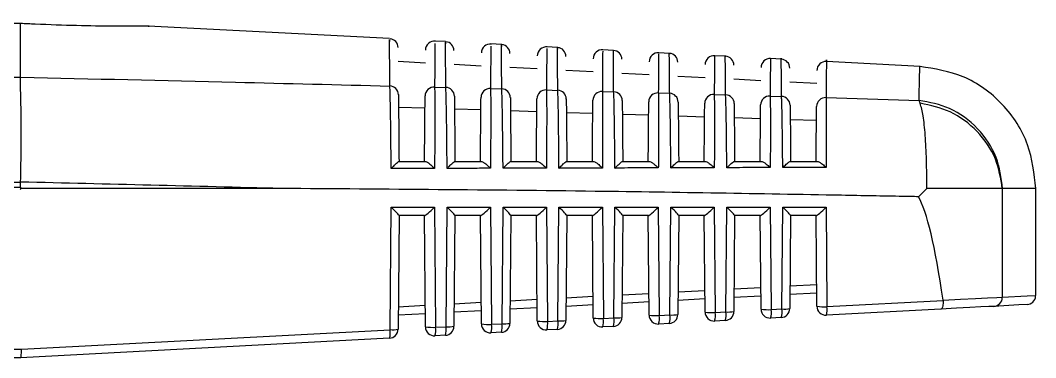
# Model space of a CAD drawing. Extents: x 17.3 to 113.1, y 4.8 to 84.5.
# Drawn here: x 57.919 to 59.045, y 69.276 to 69.65 of the extents above; entities that cross this region are included whole.
import ezdxf

# ---------------------------------------------------------------- set-up
doc = ezdxf.new("R2010")
doc.units = 0
doc.header["$MEASUREMENT"] = 0
doc.layers.add('OBJECT', color=7, linetype='CONTINUOUS')

msp = doc.modelspace()

# ---------------------------------------------------------------- linework, layer by layer
at = {"layer": 'OBJECT'}
for p, q in [((57.9197, 69.5872), (57.9197, 69.6467)), ((58.3287, 69.6299), (58.0612, 69.6439)), ((58.3907, 69.6266), (58.3791, 69.6272)), ((58.4527, 69.6234), (58.441, 69.624)), ((58.5147, 69.6201), (58.503, 69.6207)), ((58.5767, 69.6169), (58.5649, 69.6175)), ((58.6387, 69.6136), (58.6269, 69.6142)), ((58.3683, 69.6028), (58.3381, 69.6044)), ((58.7007, 69.6104), (58.6888, 69.611)), ((58.7627, 69.6071), (58.7508, 69.6077)), ((58.9168, 69.599), (58.8128, 69.6045)), ((58.4303, 69.5995), (58.4002, 69.6011)), ((58.4924, 69.5963), (58.462, 69.5979)), ((58.5544, 69.593), (58.524, 69.5946)), ((58.6164, 69.5898), (58.5861, 69.5914)), ((57.7952, 69.5871), (57.9197, 69.5871)), ((57.9197, 69.5871), (57.9197, 69.5872)), ((58.6783, 69.5865), (58.6481, 69.5881)), ((58.7401, 69.5833), (58.7103, 69.5849)), ((58.8021, 69.58), (58.7723, 69.5816)), ((58.3785, 69.5762), (58.391, 69.5759)), ((58.4405, 69.5746), (58.453, 69.5743)), ((58.5025, 69.573), (58.515, 69.5726)), ((58.5645, 69.5713), (58.577, 69.571)), ((58.6265, 69.5697), (58.6391, 69.5693)), ((58.6884, 69.568), (58.7011, 69.5676)), ((58.7504, 69.5662), (58.7631, 69.5659)), ((58.8124, 69.5645), (58.9154, 69.5615)), ((58.9167, 69.5582), (58.9154, 69.5615)), ((58.3386, 69.554), (58.3679, 69.5531)), ((58.4006, 69.5521), (58.4299, 69.5512)), ((58.4626, 69.5502), (58.4918, 69.5493)), ((58.5246, 69.5482), (58.5538, 69.5473)), ((58.5866, 69.5463), (58.6158, 69.5454)), ((58.6487, 69.5443), (58.6778, 69.5434)), ((58.7107, 69.5424), (58.7398, 69.5414)), ((58.7727, 69.5404), (58.8018, 69.5394)), ((58.339, 69.4938), (58.3681, 69.4938)), ((58.401, 69.4938), (58.4302, 69.4938)), ((58.463, 69.4938), (58.4922, 69.4938)), ((58.5249, 69.4938), (58.5543, 69.4938)), ((58.5869, 69.4938), (58.6163, 69.4938)), ((58.6489, 69.4938), (58.6784, 69.4938)), ((58.7108, 69.4938), (58.7405, 69.4938)), ((58.7728, 69.4938), (58.8026, 69.4938)), ((57.9197, 69.4706), (57.7947, 69.4706)), ((57.9197, 69.4654), (57.9197, 69.4706)), ((57.7947, 69.4654), (57.9197, 69.4654)), ((58.2084, 69.4638), (57.9198, 69.4638)), ((58.924, 69.4638), (58.9148, 69.4547)), ((59.0077, 69.4638), (59.0077, 69.3432)), ((59.0081, 69.4638), (59.0077, 69.4638)), ((59.0447, 69.3452), (59.0447, 69.4642)), ((58.3292, 69.3073), (58.3304, 69.4433)), ((58.3304, 69.4433), (58.3785, 69.4433)), ((58.3391, 69.4338), (58.338, 69.3078)), ((58.3675, 69.4338), (58.3391, 69.4338)), ((58.3684, 69.3104), (58.3674, 69.4338)), ((58.3785, 69.4433), (58.3796, 69.31)), ((58.3912, 69.3106), (58.3924, 69.4433)), ((58.3924, 69.4433), (58.4405, 69.4433)), ((58.4011, 69.4338), (58.4, 69.3111)), ((58.4295, 69.4338), (58.4011, 69.4338)), ((58.4304, 69.3137), (58.4294, 69.4338)), ((58.4405, 69.4433), (58.4416, 69.3133)), ((58.4533, 69.3139), (58.4544, 69.4433)), ((58.4544, 69.4433), (58.5025, 69.4433)), ((58.4631, 69.4338), (58.4621, 69.3143)), ((58.4915, 69.4338), (58.4631, 69.4338)), ((58.4924, 69.317), (58.4914, 69.4338)), ((58.5025, 69.4433), (58.5036, 69.3165)), ((58.5153, 69.3172), (58.5164, 69.4433)), ((58.5164, 69.4433), (58.5645, 69.4433)), ((58.5251, 69.4338), (58.5241, 69.3176)), ((58.5535, 69.4338), (58.5251, 69.4338)), ((58.5543, 69.3203), (58.5534, 69.4338)), ((58.5645, 69.4433), (58.5656, 69.3198)), ((58.5773, 69.3204), (58.5784, 69.4433)), ((58.5784, 69.4433), (58.6265, 69.4433)), ((58.5871, 69.4338), (58.5861, 69.3209)), ((58.6155, 69.4338), (58.5871, 69.4338)), ((58.6163, 69.3235), (58.6154, 69.4338)), ((58.6265, 69.4433), (58.6275, 69.3231)), ((58.6394, 69.3237), (58.6404, 69.4433)), ((58.6404, 69.4433), (58.6885, 69.4433)), ((58.6491, 69.4338), (58.6481, 69.3242)), ((58.6775, 69.4338), (58.6491, 69.4338)), ((58.6783, 69.3268), (58.6774, 69.4338)), ((58.6885, 69.4433), (58.6895, 69.3264)), ((58.7014, 69.327), (58.7024, 69.4433)), ((58.7024, 69.4433), (58.7505, 69.4433)), ((58.7111, 69.4338), (58.7102, 69.3274)), ((58.7395, 69.4338), (58.7111, 69.4338)), ((58.7403, 69.3301), (58.7394, 69.4338)), ((58.7505, 69.4433), (58.7515, 69.3296)), ((58.7634, 69.3303), (58.7644, 69.4433)), ((58.7644, 69.4433), (58.8125, 69.4433)), ((58.7731, 69.4338), (58.7722, 69.3307)), ((58.8015, 69.4338), (58.7731, 69.4338)), ((58.8022, 69.3333), (58.8014, 69.4338)), ((58.8125, 69.4433), (58.8134, 69.3329)), ((58.7724, 69.3558), (58.802, 69.3573)), ((58.5243, 69.3427), (58.5541, 69.3443)), ((58.5863, 69.346), (58.6161, 69.3475)), ((58.6484, 69.3492), (58.6781, 69.3508)), ((58.7401, 69.3446), (58.7103, 69.3431)), ((58.7104, 69.3525), (58.74, 69.3541)), ((58.8021, 69.3479), (58.7723, 69.3463)), ((58.3382, 69.3328), (58.3682, 69.3344)), ((58.4002, 69.3361), (58.4302, 69.3377)), ((58.4623, 69.3394), (58.4922, 69.341)), ((58.5542, 69.3348), (58.5242, 69.3332)), ((58.6162, 69.3381), (58.5863, 69.3365)), ((58.6782, 69.3414), (58.6483, 69.3398)), ((58.8134, 69.3329), (58.9421, 69.3397)), ((58.9421, 69.3397), (58.9421, 69.3401)), ((58.3683, 69.325), (58.3381, 69.3234)), ((58.4303, 69.3283), (58.4002, 69.3267)), ((58.4922, 69.3316), (58.4622, 69.33)), ((58.6275, 69.3231), (58.6394, 69.3237)), ((58.6895, 69.3264), (58.7014, 69.327)), ((58.7515, 69.3296), (58.7634, 69.3303)), ((58.9397, 69.3302), (58.8128, 69.3234)), ((58.3796, 69.31), (58.3912, 69.3106)), ((58.4416, 69.3133), (58.4533, 69.3139)), ((58.5036, 69.3165), (58.5153, 69.3172)), ((58.5766, 69.311), (58.5649, 69.3104)), ((58.5656, 69.3198), (58.5773, 69.3204)), ((58.6387, 69.3143), (58.6268, 69.3136)), ((58.7007, 69.3175), (58.6888, 69.3169)), ((58.7627, 69.3208), (58.7508, 69.3202)), ((57.9207, 69.2858), (58.3292, 69.3073)), ((58.3906, 69.3012), (58.379, 69.3005)), ((58.4526, 69.3044), (58.4409, 69.3038)), ((58.5146, 69.3077), (58.5029, 69.3071)), ((58.3285, 69.2979), (57.9197, 69.2763)), ((57.9197, 69.2763), (57.8806, 69.2763)), ((57.8812, 69.2858), (57.9207, 69.2858)), ((57.9197, 69.2763), (57.9197, 69.2763))]:
    msp.add_line(p, q, dxfattribs=at)
at = {"layer": 'OBJECT', "flags": 128}
for points in [[(59.0077, 69.3432), (59.0354, 69.3447), (59.0447, 69.3452)], [(58.9984, 69.3332), (58.9929, 69.333), (58.9839, 69.3325), (58.9718, 69.3318), (58.9569, 69.3311), (58.9397, 69.3302)], [(58.9421, 69.3401), (58.9613, 69.341), (58.978, 69.3418), (58.9915, 69.3425), (59.0016, 69.3429), (59.0077, 69.3432)], [(59.0353, 69.3352), (59.0353, 69.3352), (59.026, 69.3347), (58.9984, 69.3332)]]:
    msp.add_lwpolyline(points, dxfattribs=at)
at = {"layer": 'OBJECT'}
for centre, radius, start, end in [((58.328, 69.6199), 0.01, 0.5, 83.0997), ((58.3784, 69.6172), 0.01, 83.4921, 179.5), ((58.39, 69.6166), 0.01, 0.5, 83.6003), ((58.4404, 69.614), 0.01, 83.9939, 179.5), ((58.4521, 69.6134), 0.01, 0.5, 84.103), ((58.5024, 69.6107), 0.01, 84.4978, 179.5), ((58.5141, 69.6101), 0.01, 0.5, 84.6079), ((58.5643, 69.6075), 0.01, 85.0037, 179.5), ((58.5761, 69.6069), 0.01, 0.5, 85.1147), ((58.6263, 69.6042), 0.01, 85.5116, 179.5), ((58.6381, 69.6036), 0.01, 0.5, 85.6235), ((58.6883, 69.601), 0.01, 86.0214, 179.5), ((58.7002, 69.6004), 0.01, 0.5, 86.1343), ((58.7503, 69.5978), 0.01, 86.5331, 179.5), ((58.7622, 69.5971), 0.01, 0.5, 86.6468), ((58.8122, 69.5945), 0.01, 86.9496, 179.5), ((58.3286, 69.5676), 0.00987, 1.1349, 87.7404), ((58.3779, 69.5663), 0.0099, 86.3742, 178.788), ((58.3906, 69.566), 0.00987, 1.1148, 87.7179), ((58.4399, 69.5647), 0.0099, 86.3909, 178.8129), ((58.4526, 69.5644), 0.00987, 1.0943, 87.6966), ((58.5019, 69.5631), 0.00991, 86.4099, 178.8337), ((58.5146, 69.5628), 0.00988, 1.0775, 87.6718), ((58.5639, 69.5614), 0.00991, 86.429, 178.8561), ((58.5766, 69.5611), 0.00988, 1.0553, 87.6532), ((58.6258, 69.5598), 0.00991, 86.4477, 178.8788), ((58.6386, 69.5594), 0.00989, 1.0373, 87.6314), ((58.6878, 69.5581), 0.00991, 86.4666, 178.8996), ((58.7007, 69.5577), 0.00989, 1.0189, 87.6091), ((58.7498, 69.5563), 0.00992, 86.4849, 178.9201), ((58.7627, 69.556), 0.00989, 1.0035, 87.5856), ((58.8118, 69.5546), 0.00992, 86.5024, 178.9406), ((59.0347, 69.3452), 0.01, 273.0226, 355.0653), ((58.8099, 69.3873), 0.0546, 261.8685, 273.6791), ((58.8122, 69.3334), 0.01, 180.5, 273.0226), ((58.7933, 69.3296), 0.0204, 342.3855, 9.2745), ((58.9978, 69.3431), 0.00991, 273.4746, 0.5516), ((58.624, 69.3775), 0.0546, 261.8691, 273.6785), ((58.6263, 69.3236), 0.01, 180.5, 273.0226), ((58.6074, 69.3198), 0.0204, 342.3828, 9.2808), ((58.6381, 69.3242), 0.01, 273.0226, 359.5), ((58.6192, 69.3204), 0.0204, 342.3855, 9.2745), ((58.6417, 69.3646), 0.041, 266.6872, 278.9992), ((58.686, 69.3808), 0.0546, 261.869, 273.6787), ((58.6883, 69.3269), 0.01, 180.5, 273.0226), ((58.6694, 69.3231), 0.0204, 342.3828, 9.2808), ((58.7002, 69.3275), 0.01, 273.0226, 359.5), ((58.6813, 69.3237), 0.0204, 342.3836, 9.2801), ((58.7038, 69.3679), 0.041, 266.6836, 279.001), ((58.748, 69.3841), 0.0546, 261.8686, 273.679), ((58.7503, 69.3302), 0.01, 180.5, 273.0226), ((58.7314, 69.3263), 0.0204, 342.3754, 9.2846), ((58.7622, 69.3308), 0.01, 273.0226, 359.5), ((58.7433, 69.327), 0.0204, 342.3855, 9.2745), ((58.7658, 69.3712), 0.041, 266.6872, 278.9992), ((58.3761, 69.3644), 0.0545, 261.8661, 273.6815), ((58.3784, 69.3105), 0.01, 180.5, 273.0226), ((58.3595, 69.3067), 0.0204, 342.3855, 9.2745), ((58.39, 69.3111), 0.01, 273.0226, 359.5), ((58.3711, 69.3073), 0.0204, 342.3855, 9.2745), ((58.3936, 69.3516), 0.041, 266.687, 278.9975), ((58.4381, 69.3677), 0.0546, 261.869, 273.6787), ((58.4404, 69.3138), 0.01, 180.5, 273.0226), ((58.4215, 69.31), 0.0204, 342.3828, 9.2808), ((58.4521, 69.3144), 0.01, 273.0226, 359.5), ((58.4331, 69.3106), 0.0204, 342.3831, 9.2805), ((58.4556, 69.3548), 0.041, 266.687, 278.9994), ((58.5001, 69.371), 0.0546, 261.8686, 273.679), ((58.5024, 69.3171), 0.01, 180.5, 273.0226), ((58.4835, 69.3133), 0.0204, 342.3828, 9.2808), ((58.5141, 69.3177), 0.01, 273.0226, 359.5), ((58.4952, 69.3139), 0.0204, 342.3855, 9.2745), ((58.5177, 69.3581), 0.041, 266.687, 278.9975), ((58.5621, 69.3743), 0.0546, 261.8685, 273.6791), ((58.5643, 69.3203), 0.01, 180.5, 273.0226), ((58.5454, 69.3165), 0.0204, 342.3855, 9.2745), ((58.5761, 69.321), 0.01, 273.0226, 359.5), ((58.5572, 69.3172), 0.0204, 342.3832, 9.2805), ((58.5797, 69.3614), 0.041, 266.6836, 279.001), ((58.328, 69.3079), 0.01, 273.0226, 359.5), ((58.3091, 69.304), 0.0204, 342.3828, 9.2808), ((58.3316, 69.3483), 0.041, 266.687, 278.9994)]:
    msp.add_arc(centre, radius, start, end, dxfattribs=at)
for centre, major_axis, ratio, start_param, end_param in [((58.897, 69.4706), (0.9773, 0), 0.122785, 3.138252, 3.141593), ((53.9014, 67.4013), (19.0675, 0), 0.111038, 1.342949, 1.358461), ((58.8977, 69.4654), (0.9787, 0.0064), 0.122438, 3.101128, 3.114217), ((58.897, 69.4654), (0.9773, 0), 0.122785, 3.141593, 3.154684), ((58.8896, 67.1741), (0.0147, 2.2897), 0.052015, 5.95327, 6.194383), ((58.3292, 69.4438), (-0.00991, 0.00999), 0.035372, 3.176643, 4.624979), ((58.3773, 69.4438), (0.00988, 0.00996), 0.087934, 3.228543, 4.746979), ((58.3912, 69.4438), (-0.00991, 0.00999), 0.035372, 3.176643, 4.624979), ((58.4393, 69.4438), (0.00988, 0.00996), 0.087934, 3.228543, 4.746979), ((58.4532, 69.4438), (-0.00991, 0.00999), 0.035372, 3.176643, 4.624979), ((58.5013, 69.4438), (0.00988, 0.00996), 0.087934, 3.228543, 4.746979), ((58.5152, 69.4438), (-0.00991, 0.00999), 0.035372, 3.176643, 4.624979), ((58.5633, 69.4438), (0.00988, 0.00996), 0.087934, 3.228543, 4.746979), ((58.5772, 69.4438), (-0.00991, 0.00999), 0.035372, 3.176643, 4.624979), ((58.6253, 69.4438), (0.00988, 0.00996), 0.087934, 3.228543, 4.746979), ((58.6392, 69.4438), (-0.00991, 0.00999), 0.035372, 3.176643, 4.624979), ((58.6873, 69.4438), (0.00988, 0.00996), 0.087934, 3.228543, 4.746979), ((58.7012, 69.4438), (-0.00991, 0.00999), 0.035372, 3.176643, 4.624979), ((58.7493, 69.4438), (0.00988, 0.00996), 0.087934, 3.228543, 4.746979), ((58.7632, 69.4438), (-0.00991, 0.00999), 0.035372, 3.176643, 4.624979), ((58.8113, 69.4438), (0.00988, 0.00996), 0.087934, 3.228543, 4.746979), ((57.9195, 69.2863), (-0.00026, 0.01), 0.120424, 3.14477, 4.656852)]:
    msp.add_ellipse(centre, major_axis=major_axis, ratio=ratio, start_param=start_param, end_param=end_param, dxfattribs=at)
for points, knots in [([(57.9197, 69.6467), (57.9037, 69.6468), (57.8717, 69.647), (57.8292, 69.6485), (57.8056, 69.6496), (57.7962, 69.6501), (57.7949, 69.6502)], [0, 0, 0, 0, 0.3155677, 0.6311016, 0.9475879, 1, 1, 1, 1]), ([(58.0612, 69.6438), (58.0617, 69.6438), (58.0637, 69.6438), (58.0507, 69.6436), (58.0232, 69.6436), (57.983, 69.6441), (57.9464, 69.6454), (57.9251, 69.6464), (57.9197, 69.6467)], [0, 0, 0, 0, 0.06941, 0.284852, 0.500141, 0.714749, 0.928344, 1, 1, 1, 1]), ([(58.329, 69.5774), (58.329, 69.5789), (58.3289, 69.586), (58.3287, 69.6119), (58.3285, 69.6332), (58.3285, 69.6278), (58.3285, 69.6269)], [0, 0, 0, 0, 0.04133, 0.206678, 0.869682, 1, 1, 1, 1]), ([(58.391, 69.5759), (58.391, 69.5773), (58.3909, 69.5843), (58.3907, 69.6097), (58.3905, 69.6302), (58.3906, 69.6248), (58.3906, 69.624)], [0, 0, 0, 0, 0.042041, 0.210231, 0.884638, 1, 1, 1, 1]), ([(58.453, 69.5743), (58.453, 69.5756), (58.4529, 69.5825), (58.4527, 69.6075), (58.4525, 69.6272), (58.4526, 69.6219), (58.4526, 69.6212)], [0, 0, 0, 0, 0.0427765, 0.2139065, 0.9001091, 1, 1, 1, 1]), ([(58.3789, 69.6246), (58.3789, 69.624), (58.3789, 69.6227), (58.3787, 69.593), (58.3785, 69.5762)], [0, 0, 0, 0, 0.436769, 1, 1, 1, 1]), ([(58.4409, 69.6217), (58.4409, 69.621), (58.4409, 69.6194), (58.4406, 69.5906), (58.4405, 69.5746)], [0, 0, 0, 0, 0.444733, 1, 1, 1, 1]), ([(58.5029, 69.6188), (58.5029, 69.618), (58.5029, 69.616), (58.5026, 69.5882), (58.5025, 69.573)], [0, 0, 0, 0, 0.4529536, 1, 1, 1, 1]), ([(58.515, 69.5726), (58.515, 69.574), (58.515, 69.5808), (58.5147, 69.6053), (58.5146, 69.6242), (58.5146, 69.6189), (58.5146, 69.6183)], [0, 0, 0, 0, 0.043537, 0.21771, 0.916123, 1, 1, 1, 1]), ([(58.5649, 69.616), (58.5648, 69.6149), (58.5648, 69.6127), (58.5646, 69.5858), (58.5645, 69.5713)], [0, 0, 0, 0, 0.461446, 1, 1, 1, 1]), ([(58.577, 69.571), (58.577, 69.5723), (58.577, 69.579), (58.5768, 69.603), (58.5766, 69.6212), (58.5766, 69.6159), (58.5766, 69.6154)], [0, 0, 0, 0, 0.044325, 0.221651, 0.932709, 1, 1, 1, 1]), ([(58.6391, 69.5693), (58.639, 69.5706), (58.639, 69.5772), (58.6388, 69.6007), (58.6386, 69.6182), (58.6387, 69.6129), (58.6387, 69.6126)], [0, 0, 0, 0, 0.0451413, 0.2257345, 0.9498969, 1, 1, 1, 1]), ([(58.7011, 69.5676), (58.7011, 69.5689), (58.701, 69.5753), (58.7008, 69.5984), (58.7007, 69.6151), (58.7007, 69.6099), (58.7007, 69.6097)], [0, 0, 0, 0, 0.045988, 0.229969, 0.967722, 1, 1, 1, 1]), ([(58.6268, 69.6131), (58.6268, 69.6119), (58.6268, 69.6094), (58.6266, 69.5834), (58.6265, 69.5697)], [0, 0, 0, 0, 0.470225, 1, 1, 1, 1]), ([(58.6888, 69.6102), (58.6888, 69.6089), (58.6888, 69.6061), (58.6886, 69.581), (58.6884, 69.568)], [0, 0, 0, 0, 0.479307, 1, 1, 1, 1]), ([(58.7508, 69.6074), (58.7508, 69.6059), (58.7507, 69.6028), (58.7505, 69.5786), (58.7504, 69.5662)], [0, 0, 0, 0, 0.488709, 1, 1, 1, 1]), ([(58.7631, 69.5659), (58.7631, 69.5672), (58.763, 69.5735), (58.7628, 69.596), (58.7627, 69.6121), (58.7627, 69.6069), (58.7627, 69.6068)], [0, 0, 0, 0, 0.046867, 0.234363, 0.986219, 1, 1, 1, 1]), ([(58.8128, 69.6044), (58.8128, 69.6045), (58.8128, 69.6095), (58.8127, 69.5965), (58.8125, 69.5752), (58.8124, 69.5645)], [0, 0, 0, 0, 0.001446, 0.498454, 1, 1, 1, 1]), ([(58.9154, 69.5615), (58.9157, 69.5724), (58.9162, 69.5943), (58.9163, 69.5975), (58.9164, 69.5991)], [0, 0, 0, 0, 0.496376, 1, 1, 1, 1]), ([(59.0447, 69.4638), (59.043, 69.4803), (59.0393, 69.5146), (59.0098, 69.5592), (58.9668, 69.591), (58.9328, 69.5964), (58.9164, 69.5991)], [0, 0, 0, 0, 0.240773, 0.500001, 0.759226, 1, 1, 1, 1]), ([(57.9197, 69.471), (57.92, 69.4844), (57.9206, 69.5114), (57.9204, 69.547), (57.9196, 69.5744), (57.9197, 69.583), (57.9197, 69.5871)], [0, 0, 0, 0, 0.253583, 0.507165, 0.760847, 1, 1, 1, 1]), ([(57.9197, 69.5872), (57.999, 69.5854), (58.1355, 69.5822), (58.2719, 69.5789), (58.329, 69.5774)], [0, 0, 0, 0, 0.58145, 1, 1, 1, 1]), ([(58.3304, 69.4859), (58.3304, 69.4885), (58.3303, 69.4977), (58.3301, 69.519), (58.3298, 69.5467), (58.3293, 69.5684), (58.3291, 69.5748), (58.329, 69.5774)], [0, 0, 0, 0, 0.059775, 0.20716, 0.50141, 0.795934, 1, 1, 1, 1]), ([(58.3785, 69.5762), (58.3786, 69.5744), (58.3787, 69.5691), (58.3788, 69.5508), (58.3788, 69.5226), (58.3786, 69.4996), (58.3785, 69.4886), (58.3785, 69.486)], [0, 0, 0, 0, 0.1485046, 0.4485974, 0.7482559, 0.9404451, 1, 1, 1, 1]), ([(58.3924, 69.486), (58.3924, 69.4886), (58.3923, 69.4977), (58.3921, 69.5189), (58.3918, 69.5463), (58.3913, 69.5673), (58.3911, 69.5734), (58.391, 69.5759)], [0, 0, 0, 0, 0.0594948, 0.2084586, 0.5058928, 0.8036089, 1, 1, 1, 1]), ([(58.4405, 69.5746), (58.4405, 69.5729), (58.4407, 69.5676), (58.4408, 69.5494), (58.4407, 69.5217), (58.4406, 69.4992), (58.4405, 69.4887), (58.4405, 69.4862)], [0, 0, 0, 0, 0.150135, 0.453531, 0.756487, 0.940721, 1, 1, 1, 1]), ([(58.4544, 69.4862), (58.4544, 69.4887), (58.4543, 69.4977), (58.4541, 69.5188), (58.4538, 69.5458), (58.4533, 69.5661), (58.4531, 69.572), (58.453, 69.5743)], [0, 0, 0, 0, 0.059218, 0.209832, 0.510595, 0.811654, 1, 1, 1, 1]), ([(58.5025, 69.573), (58.5025, 69.5713), (58.5027, 69.5661), (58.5028, 69.5479), (58.5027, 69.5207), (58.5026, 69.4988), (58.5025, 69.4888), (58.5025, 69.4863)], [0, 0, 0, 0, 0.151845, 0.458695, 0.765102, 0.940995, 1, 1, 1, 1]), ([(58.5164, 69.4864), (58.5164, 69.4888), (58.5163, 69.4978), (58.5161, 69.5186), (58.5158, 69.5454), (58.5154, 69.5649), (58.5151, 69.5706), (58.515, 69.5726)], [0, 0, 0, 0, 0.058943, 0.211284, 0.515533, 0.820091, 1, 1, 1, 1]), ([(58.5645, 69.5713), (58.5645, 69.5696), (58.5647, 69.5645), (58.5648, 69.5465), (58.5647, 69.5196), (58.5646, 69.4983), (58.5645, 69.4889), (58.5645, 69.4865)], [0, 0, 0, 0, 0.153635, 0.464105, 0.774128, 0.941266, 1, 1, 1, 1]), ([(58.5784, 69.4865), (58.5784, 69.4889), (58.5783, 69.4978), (58.5781, 69.5184), (58.5778, 69.5449), (58.5774, 69.5637), (58.5771, 69.5691), (58.577, 69.571)], [0, 0, 0, 0, 0.0586706, 0.212823, 0.5207278, 0.8289547, 1, 1, 1, 1]), ([(58.6265, 69.5697), (58.6265, 69.568), (58.6266, 69.563), (58.6268, 69.545), (58.6267, 69.5186), (58.6266, 69.4979), (58.6265, 69.489), (58.6265, 69.4866)], [0, 0, 0, 0, 0.1555103, 0.4697785, 0.7835913, 0.9415343, 1, 1, 1, 1]), ([(58.6404, 69.4867), (58.6404, 69.4891), (58.6403, 69.4978), (58.6401, 69.5183), (58.6398, 69.5444), (58.6394, 69.5625), (58.6391, 69.5676), (58.6391, 69.5693)], [0, 0, 0, 0, 0.058402, 0.214452, 0.526192, 0.838269, 1, 1, 1, 1]), ([(58.3385, 69.5678), (58.3385, 69.5639), (58.3386, 69.5561), (58.3388, 69.5299), (58.339, 69.5062), (58.3391, 69.4938)], [0, 0, 0, 0, 0.324207, 0.64849, 1, 1, 1, 1]), ([(58.3674, 69.4938), (58.3675, 69.5051), (58.3676, 69.5276), (58.3679, 69.5542), (58.368, 69.5623), (58.368, 69.5665)], [0, 0, 0, 0, 0.324373, 0.648691, 1, 1, 1, 1]), ([(58.4005, 69.5662), (58.4005, 69.5623), (58.4006, 69.5547), (58.4008, 69.5289), (58.401, 69.5057), (58.4011, 69.4938)], [0, 0, 0, 0, 0.328087, 0.656252, 1, 1, 1, 1]), ([(58.4294, 69.4938), (58.4295, 69.505), (58.4296, 69.5273), (58.4299, 69.5531), (58.4299, 69.5609), (58.43, 69.5649)], [0, 0, 0, 0, 0.328437, 0.656814, 1, 1, 1, 1]), ([(58.4625, 69.5646), (58.4625, 69.5608), (58.4626, 69.5532), (58.4628, 69.5278), (58.463, 69.5052), (58.4631, 69.4938)], [0, 0, 0, 0, 0.332168, 0.664412, 1, 1, 1, 1]), ([(58.4914, 69.4938), (58.4914, 69.5049), (58.4916, 69.5271), (58.4919, 69.552), (58.4919, 69.5595), (58.492, 69.5633)], [0, 0, 0, 0, 0.332714, 0.665367, 1, 1, 1, 1]), ([(58.5245, 69.563), (58.5245, 69.5592), (58.5246, 69.5517), (58.5248, 69.5267), (58.525, 69.5047), (58.5251, 69.4938)], [0, 0, 0, 0, 0.33646, 0.673002, 1, 1, 1, 1]), ([(58.5534, 69.4938), (58.5534, 69.5048), (58.5536, 69.5268), (58.5539, 69.5509), (58.5539, 69.5581), (58.5539, 69.5616)], [0, 0, 0, 0, 0.337223, 0.674381, 1, 1, 1, 1]), ([(58.5865, 69.5613), (58.5865, 69.5576), (58.5866, 69.5501), (58.5868, 69.5256), (58.587, 69.5041), (58.5871, 69.4938)], [0, 0, 0, 0, 0.3409859, 0.6820537, 1, 1, 1, 1]), ([(58.6154, 69.4938), (58.6154, 69.5047), (58.6156, 69.5265), (58.6158, 69.5498), (58.6159, 69.5567), (58.6159, 69.56)], [0, 0, 0, 0, 0.341979, 0.68389, 1, 1, 1, 1]), ([(58.6485, 69.5596), (58.6486, 69.5559), (58.6486, 69.5486), (58.6488, 69.5245), (58.649, 69.5036), (58.6491, 69.4938)], [0, 0, 0, 0, 0.34576, 0.691604, 1, 1, 1, 1]), ([(58.6774, 69.4938), (58.6774, 69.5046), (58.6776, 69.5262), (58.6778, 69.5487), (58.6779, 69.5552), (58.6779, 69.5583)], [0, 0, 0, 0, 0.347005, 0.693942, 1, 1, 1, 1]), ([(58.6884, 69.568), (58.6885, 69.5663), (58.6886, 69.5613), (58.6887, 69.5435), (58.6887, 69.5176), (58.6886, 69.4974), (58.6885, 69.4891), (58.6885, 69.4868)], [0, 0, 0, 0, 0.157483, 0.475733, 0.793525, 0.941799, 1, 1, 1, 1]), ([(58.7024, 69.4868), (58.7024, 69.4892), (58.7023, 69.4978), (58.7021, 69.5181), (58.7018, 69.5439), (58.7014, 69.5612), (58.7011, 69.566), (58.7011, 69.5676)], [0, 0, 0, 0, 0.0581353, 0.2161786, 0.5319486, 0.8480671, 1, 1, 1, 1]), ([(58.7105, 69.5579), (58.7106, 69.5543), (58.7106, 69.547), (58.7108, 69.5233), (58.711, 69.5031), (58.7111, 69.4938)], [0, 0, 0, 0, 0.350807, 0.701697, 1, 1, 1, 1]), ([(58.7504, 69.5662), (58.7505, 69.5646), (58.7506, 69.5597), (58.7507, 69.542), (58.7507, 69.5165), (58.7506, 69.497), (58.7505, 69.4892), (58.7505, 69.487)], [0, 0, 0, 0, 0.159552, 0.481989, 0.803961, 0.94206, 1, 1, 1, 1]), ([(58.7644, 69.487), (58.7644, 69.4893), (58.7643, 69.4978), (58.7641, 69.5179), (58.7637, 69.5433), (58.7634, 69.5599), (58.7631, 69.5645), (58.7631, 69.5659)], [0, 0, 0, 0, 0.057872, 0.218011, 0.538016, 0.858387, 1, 1, 1, 1]), ([(58.8124, 69.5645), (58.8125, 69.5629), (58.8126, 69.5581), (58.8127, 69.5404), (58.8127, 69.5154), (58.8126, 69.4965), (58.8125, 69.4894), (58.8125, 69.4871)], [0, 0, 0, 0, 0.161729, 0.488571, 0.814942, 0.942319, 1, 1, 1, 1]), ([(59.0081, 69.4638), (59.0065, 69.4755), (59.0032, 69.4998), (58.9818, 69.5316), (58.9511, 69.5547), (58.927, 69.5593), (58.9154, 69.5615)], [0, 0, 0, 0, 0.2411708, 0.4999999, 0.7588284, 1, 1, 1, 1]), ([(58.924, 69.4638), (58.924, 69.4745), (58.9239, 69.4959), (58.9225, 69.5235), (58.9201, 69.5458), (58.9179, 69.5541), (58.9167, 69.5582)], [0, 0, 0, 0, 0.2499997, 0.4999993, 0.7500001, 1, 1, 1, 1]), ([(59.0077, 69.4638), (59.0059, 69.4749), (59.0023, 69.498), (58.9812, 69.5283), (58.9515, 69.5507), (58.9281, 69.5558), (58.9167, 69.5582)], [0, 0, 0, 0, 0.241561, 0.5, 0.758437, 1, 1, 1, 1]), ([(58.7394, 69.4938), (58.7394, 69.5045), (58.7396, 69.5259), (58.7398, 69.5475), (58.7399, 69.5537), (58.7399, 69.5565)], [0, 0, 0, 0, 0.3523261, 0.704581, 1, 1, 1, 1]), ([(58.7726, 69.5562), (58.7726, 69.5526), (58.7727, 69.5454), (58.7729, 69.5221), (58.773, 69.5025), (58.7731, 69.4938)], [0, 0, 0, 0, 0.3561467, 0.7123752, 1, 1, 1, 1]), ([(58.8014, 69.4938), (58.8014, 69.5044), (58.8016, 69.5256), (58.8018, 69.5463), (58.8019, 69.5522), (58.8019, 69.5548)], [0, 0, 0, 0, 0.357965, 0.715857, 1, 1, 1, 1]), ([(58.3304, 69.4859), (58.3305, 69.4859), (58.3314, 69.4869), (58.3335, 69.4891), (58.3362, 69.4917), (58.3383, 69.4935), (58.3388, 69.4937), (58.339, 69.4938)], [0, 0, 0, 0, 0.007749, 0.250693, 0.570356, 0.807216, 1, 1, 1, 1]), ([(58.3681, 69.4938), (58.3686, 69.4937), (58.3695, 69.4935), (58.372, 69.492), (58.375, 69.4895), (58.3773, 69.4872), (58.3785, 69.486), (58.3785, 69.486)], [0, 0, 0, 0, 0.1992929, 0.3970824, 0.7008919, 0.992019, 1, 1, 1, 1]), ([(58.3924, 69.486), (58.3925, 69.4861), (58.3933, 69.487), (58.3954, 69.4891), (58.3981, 69.4917), (58.4002, 69.4935), (58.4007, 69.4937), (58.401, 69.4938)], [0, 0, 0, 0, 0.0078079, 0.2310745, 0.5592031, 0.8028127, 1, 1, 1, 1]), ([(58.4302, 69.4938), (58.4306, 69.4937), (58.4317, 69.4935), (58.4345, 69.4917), (58.4375, 69.4891), (58.4396, 69.4871), (58.4405, 69.4862), (58.4405, 69.4862)], [0, 0, 0, 0, 0.203483, 0.450055, 0.7731, 0.991933, 1, 1, 1, 1]), ([(58.4544, 69.4862), (58.4545, 69.4862), (58.4552, 69.487), (58.4573, 69.4891), (58.4599, 69.4916), (58.4621, 69.4935), (58.4627, 69.4937), (58.463, 69.4938)], [0, 0, 0, 0, 0.0078825, 0.2106168, 0.547452, 0.7981673, 1, 1, 1, 1]), ([(58.4922, 69.4938), (58.4927, 69.4937), (58.4939, 69.4935), (58.4967, 69.4916), (58.4997, 69.4891), (58.5017, 69.4872), (58.5025, 69.4864), (58.5025, 69.4863)], [0, 0, 0, 0, 0.207478, 0.460443, 0.790802, 0.99185, 1, 1, 1, 1]), ([(58.5164, 69.4864), (58.5165, 69.4864), (58.5172, 69.4871), (58.5191, 69.4891), (58.5217, 69.4916), (58.524, 69.4934), (58.5247, 69.4937), (58.5249, 69.4938)], [0, 0, 0, 0, 0.00795, 0.189272, 0.535069, 0.793247, 1, 1, 1, 1]), ([(58.5543, 69.4938), (58.5548, 69.4937), (58.556, 69.4935), (58.5589, 69.4916), (58.5618, 69.4892), (58.5638, 69.4872), (58.5645, 69.4865), (58.5645, 69.4865)], [0, 0, 0, 0, 0.2116938, 0.4713111, 0.8091462, 0.9917675, 1, 1, 1, 1]), ([(58.5784, 69.4865), (58.5785, 69.4865), (58.5791, 69.4872), (58.581, 69.4891), (58.5836, 69.4915), (58.5859, 69.4934), (58.5866, 69.4937), (58.5869, 69.4938)], [0, 0, 0, 0, 0.008033, 0.167041, 0.522007, 0.788055, 1, 1, 1, 1]), ([(58.6163, 69.4938), (58.6169, 69.4937), (58.6181, 69.4934), (58.621, 69.4916), (58.6239, 69.4892), (58.6259, 69.4873), (58.6265, 69.4867), (58.6265, 69.4866)], [0, 0, 0, 0, 0.216119, 0.482655, 0.828153, 0.991661, 1, 1, 1, 1]), ([(58.6404, 69.4867), (58.6405, 69.4867), (58.641, 69.4872), (58.6428, 69.489), (58.6454, 69.4915), (58.6478, 69.4934), (58.6486, 69.4937), (58.6489, 69.4938)], [0, 0, 0, 0, 0.008103, 0.143844, 0.508237, 0.782538, 1, 1, 1, 1]), ([(58.6784, 69.4938), (58.679, 69.4937), (58.6802, 69.4934), (58.6832, 69.4916), (58.6861, 69.4892), (58.6879, 69.4874), (58.6885, 69.4868), (58.6885, 69.4868)], [0, 0, 0, 0, 0.220763, 0.494549, 0.847831, 0.991565, 1, 1, 1, 1]), ([(58.7024, 69.4868), (58.7025, 69.4869), (58.7029, 69.4873), (58.7046, 69.489), (58.7072, 69.4914), (58.7097, 69.4934), (58.7105, 69.4937), (58.7108, 69.4938)], [0, 0, 0, 0, 0.008208, 0.119704, 0.49373, 0.776728, 1, 1, 1, 1]), ([(58.7405, 69.4938), (58.7411, 69.4937), (58.7424, 69.4934), (58.7454, 69.4915), (58.7482, 69.4892), (58.75, 69.4875), (58.7505, 69.487), (58.7505, 69.487)], [0, 0, 0, 0, 0.225627, 0.506972, 0.868213, 0.991459, 1, 1, 1, 1]), ([(58.7644, 69.487), (58.7645, 69.487), (58.7648, 69.4874), (58.7665, 69.489), (58.769, 69.4914), (58.7716, 69.4934), (58.7724, 69.4937), (58.7728, 69.4938)], [0, 0, 0, 0, 0.008288, 0.09456, 0.478395, 0.770549, 1, 1, 1, 1]), ([(58.8026, 69.4938), (58.8032, 69.4937), (58.8046, 69.4934), (58.8077, 69.4914), (58.8104, 69.4891), (58.8121, 69.4875), (58.8125, 69.4872), (58.8125, 69.4871)], [0, 0, 0, 0, 0.236909, 0.528784, 0.900006, 0.991339, 1, 1, 1, 1]), ([(58.3785, 69.486), (58.3719, 69.486), (58.3559, 69.486), (58.3398, 69.4859), (58.3304, 69.4859)], [0, 0, 0, 0, 0.412559, 1, 1, 1, 1]), ([(58.4405, 69.4862), (58.4339, 69.4862), (58.4179, 69.4861), (58.4019, 69.4861), (58.3924, 69.486)], [0, 0, 0, 0, 0.412531, 1, 1, 1, 1]), ([(58.5025, 69.4863), (58.4959, 69.4863), (58.4799, 69.4863), (58.4639, 69.4862), (58.4544, 69.4862)], [0, 0, 0, 0, 0.412496, 1, 1, 1, 1]), ([(58.5645, 69.4865), (58.5579, 69.4865), (58.5419, 69.4864), (58.5259, 69.4864), (58.5164, 69.4864)], [0, 0, 0, 0, 0.412465, 1, 1, 1, 1]), ([(58.6265, 69.4866), (58.6199, 69.4866), (58.6039, 69.4866), (58.5879, 69.4865), (58.5784, 69.4865)], [0, 0, 0, 0, 0.412428, 1, 1, 1, 1]), ([(58.6885, 69.4868), (58.6819, 69.4868), (58.6659, 69.4867), (58.6499, 69.4867), (58.6404, 69.4867)], [0, 0, 0, 0, 0.412395, 1, 1, 1, 1]), ([(58.7505, 69.487), (58.7439, 69.4869), (58.7279, 69.4869), (58.7119, 69.4869), (58.7024, 69.4868)], [0, 0, 0, 0, 0.412352, 1, 1, 1, 1]), ([(58.8125, 69.4871), (58.8059, 69.4871), (58.7899, 69.4871), (58.7739, 69.487), (58.7644, 69.487)], [0, 0, 0, 0, 0.412313, 1, 1, 1, 1]), ([(58.9148, 69.4547), (58.9091, 69.4548), (58.8807, 69.4553), (58.7613, 69.4575), (58.5315, 69.4615), (58.3245, 69.463), (58.2084, 69.4638)], [0, 0, 0, 0, 0.024148, 0.120739, 0.507103, 1, 1, 1, 1]), ([(59.0077, 69.4638), (59.0048, 69.4638), (58.9991, 69.4638), (58.98, 69.4638), (58.9548, 69.4638), (58.9342, 69.4638), (58.924, 69.4638)], [0, 0, 0, 0, 0.250001, 0.499999, 0.750001, 1, 1, 1, 1]), ([(59.0447, 69.4638), (59.0432, 69.4638), (59.0401, 69.4638), (59.0188, 69.4638), (59.0081, 69.4638)], [0, 0, 0, 0, 0.5, 1, 1, 1, 1]), ([(58.9421, 69.3397), (58.9421, 69.3386), (58.9422, 69.3364), (58.9418, 69.3335), (58.9411, 69.3313), (58.9404, 69.3304), (58.9399, 69.3302), (58.9398, 69.3302), (58.9397, 69.3302)], [0, 0, 0, 0, 0.219285, 0.43851, 0.65924, 0.882982, 0.985818, 1, 1, 1, 1])]:
    msp.add_open_spline(points, degree=3, knots=knots, dxfattribs=at)

doc.saveas('drawing.dxf')
